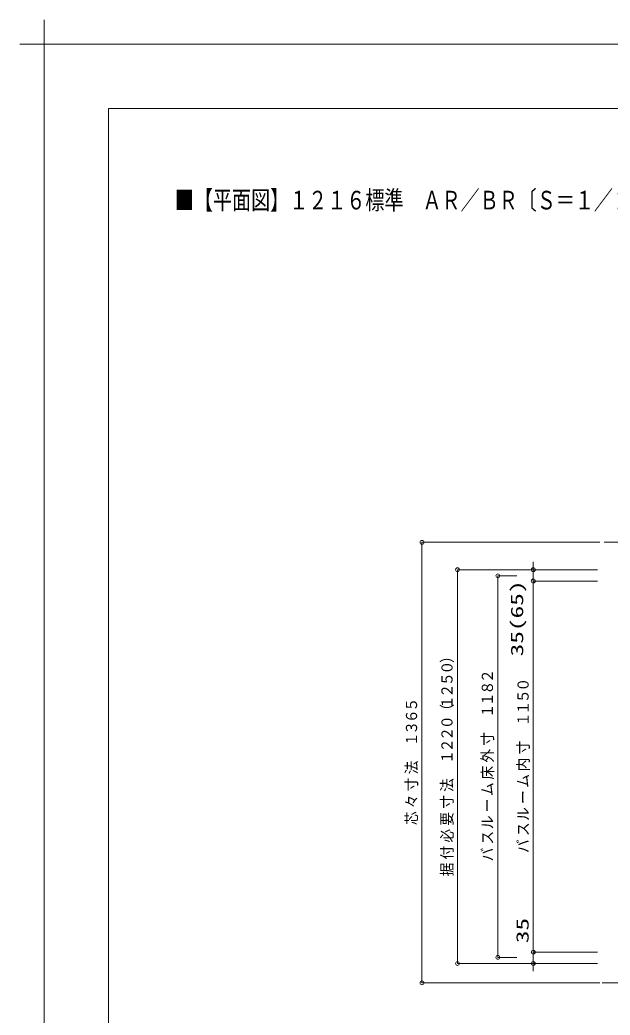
# Model space of a CAD drawing. Units: millimetres on the paper. Extents: x -305 to 305, y -152 to 152.
# Drawn here: x -304.8 to -213.3, y -1.9 to 152.3 of the extents above; entities that cross this region are included whole.
import ezdxf
from ezdxf.enums import TextEntityAlignment as Align

# ---------------------------------------------------------------- set-up
doc = ezdxf.new("R2010")
doc.units = ezdxf.units.MM
doc.linetypes.add('LONG_CHAIN', pattern=[21, 18, -1, 1, -1])
for name, color, linetype, lineweight in [('0-0_0', 7, 'Continuous', 9), ('0-1_VIEW0001', 7, 'Continuous', 9), ('0-2_1図面枠', 7, 'Continuous', 9), ('0-3_図面枠', 3, 'Continuous', 9), ('0-4_DEFPOINTS', 7, 'Continuous', 9)]:
    doc.layers.add(name, color=color, linetype=linetype, lineweight=lineweight)
doc.styles.add('ＭＳ ゴシック', font='')
doc.styles.get('ＭＳ ゴシック').set_extended_font_data('MS Gothic')

# ---------------------------------------------------------------- blocks, each defined once
blk = doc.blocks.new('_ORIGIN')
at = {"layer": '0-0_0'}
blk.add_line((0, 0), (-1, 0), dxfattribs=at)
blk.add_circle((0, 0), 0.5, dxfattribs=at)
blk = doc.blocks.new('グループ-6')
at = {"layer": '0-2_1図面枠'}
for p, q in [((-4200, 2895), (-4200, 3045)), ((-4275, 2970), (-4125, 2970))]:
    blk.add_line(p, q, dxfattribs=at)

msp = doc.modelspace()

# ---------------------------------------------------------------- linework, layer by layer
at = {"layer": '0-1_VIEW0001'}
for p, q in [((-214.849, 71.323), (-242.433, 71.323)), ((-242.433, 3.673), (-242.433, 70.723)), ((-225.183, 67.673), (-225.183, 68.273)), ((-215.224, 67.073), (-236.932, 67.073)), ((-236.932, 66.473), (-236.932, 6.673)), ((-234.394, 67.073), (-225.183, 67.073)), ((-225.183, 65.323), (-225.183, 67.073)), ((-227.724, 66.123), (-230.683, 66.123)), ((-230.683, 7.623), (-230.683, 65.523)), ((-225.183, 65.323), (-225.183, 53.504)), ((-215.224, 65.323), (-225.183, 65.323)), ((-225.183, 64.723), (-225.183, 64.123)), ((-225.183, 8.423), (-225.183, 64.723)), ((-225.182, 7.823), (-225.182, 13.261)), ((-215.224, 7.823), (-225.183, 7.823)), ((-225.182, 8.423), (-225.182, 9.023)), ((-225.182, 6.073), (-225.182, 7.823)), ((-227.724, 7.023), (-230.683, 7.023)), ((-215.224, 6.073), (-236.932, 6.073)), ((-234.394, 6.073), (-225.181, 6.073)), ((-225.182, 5.473), (-225.182, 4.873)), ((-214.849, 3.073), (-242.433, 3.073))]:
    msp.add_line(p, q, dxfattribs=at)
at = {"layer": '0-1_VIEW0001', "linetype": 'LONG_CHAIN'}
for p, q in [((-214.195, 71.323), (-113.684, 71.323)), ((-214.498, 3.073), (-163.735, 3.073))]:
    msp.add_line(p, q, dxfattribs=at)
at = {"layer": '0-3_図面枠'}
msp.add_lwpolyline([(-291.017, -138.498), (108.983, -138.498), (108.983, 138.502), (-291.017, 138.502)], close=True, dxfattribs=at)
at = {"layer": '0-4_DEFPOINTS'}
for p in [(118.983, 148.502), (-301.017, -148.498)]:
    msp.add_line(p, (-301.017, 148.502), dxfattribs=at)

# ---------------------------------------------------------------- block references
at = {"layer": '0-1_VIEW0001', "xscale": 0.6, "yscale": 0.6}
for p, rotation in [((-242.433, 71.323), 90), ((-236.932, 67.073), 90), ((-230.683, 66.123), 90), ((-225.183, 67.073), 270), ((-225.183, 65.323), 90), ((-225.183, 65.323), 90), ((-225.183, 7.823), 270), ((-225.182, 7.823), 270), ((-236.932, 6.073), 270), ((-230.683, 7.023), 270), ((-225.182, 6.073), 90), ((-242.433, 3.073), 270)]:
    msp.add_blockref('_ORIGIN', p, dxfattribs=dict(at, rotation=rotation))
at = {"layer": '0-2_1図面枠', "xscale": 0.05, "yscale": 0.05}
msp.add_blockref('グループ-6', (-91.017, 0.002), dxfattribs=at)

# ---------------------------------------------------------------- texts
at = {"layer": '0-0_0', "style": 'ＭＳ ゴシック', "width": 0.75}
msp.add_text('■【平面図】１２１６標準\u3000ＡＲ／ＢＲ〔Ｓ＝１／２０〕', height=2.886, dxfattribs=at).set_placement((-280.735, 122.023), align=Align.BOTTOM_LEFT)
at = {"layer": '0-1_VIEW0001', "style": 'ＭＳ ゴシック'}
for s, height, width, p in [('35(65)', 1.921, 1.5, (-226.17, 53.646)), ('）', 1.73, 0.9, (-237.171, 52.631)), ('０', 1.73, 0.9, (-237.171, 50.842)), ('２', 1.73, 0.9, (-230.913, 49.528)), ('５', 1.73, 0.9, (-237.171, 49.053)), ('８', 1.73, 0.9, (-230.913, 47.739)), ('０', 1.73, 0.9, (-225.377, 48.199)), ('２', 1.73, 0.9, (-237.171, 47.263)), ('５', 1.73, 0.9, (-225.377, 46.409)), ('５', 1.73, 0.9, (-242.672, 45.103)), ('１', 1.73, 0.9, (-237.171, 45.474)), ('１', 1.73, 0.9, (-230.913, 45.949)), ('１', 1.73, 0.9, (-225.377, 44.62)), ('６', 1.73, 0.9, (-242.672, 43.314)), ('（', 1.73, 0.9, (-237.171, 44.166)), ('１', 1.73, 0.9, (-230.913, 44.16)), ('０', 1.73, 0.9, (-237.171, 42.376)), ('１', 1.73, 0.9, (-225.377, 42.831)), ('３', 1.73, 0.9, (-242.672, 41.525)), ('２', 1.73, 0.9, (-237.171, 40.587)), ('寸', 1.73, 0.9, (-230.913, 39.804)), ('１', 1.73, 0.9, (-242.672, 39.735)), ('２', 1.73, 0.9, (-237.171, 38.798)), ('寸', 1.73, 0.9, (-225.377, 38.475)), ('１', 1.73, 0.9, (-237.171, 37.009)), ('外', 1.73, 0.9, (-230.913, 37.187)), ('法', 1.73, 0.9, (-242.672, 35.379)), ('内', 1.73, 0.9, (-225.377, 35.858)), ('床', 1.73, 0.9, (-230.913, 34.57)), ('寸', 1.73, 0.9, (-242.672, 32.762)), ('法', 1.73, 0.9, (-237.171, 32.653)), ('ム', 1.73, 0.9, (-230.913, 32.014)), ('ム', 1.73, 0.9, (-225.377, 33.302)), ('ー', 1.73, 0.9, (-225.377, 30.787)), ('々', 1.73, 0.9, (-242.672, 30.145)), ('寸', 1.73, 0.9, (-237.171, 30.036)), ('ー', 1.73, 0.9, (-230.913, 29.499)), ('芯', 1.73, 0.9, (-242.672, 27.528)), ('要', 1.73, 0.9, (-237.171, 27.418)), ('ル', 1.73, 0.9, (-225.377, 28.17)), ('ル', 1.73, 0.9, (-230.913, 26.882)), ('必', 1.73, 0.9, (-237.171, 24.801)), ('ス', 1.73, 0.9, (-230.913, 24.52)), ('ス', 1.73, 0.9, (-225.377, 25.808)), ('バ', 1.73, 0.9, (-225.377, 23.191)), ('付', 1.73, 0.9, (-237.171, 22.184)), ('バ', 1.73, 0.9, (-230.913, 21.903)), ('据', 1.73, 0.9, (-237.171, 19.567)), ('35', 1.921, 1.5, (-225.321, 9.214))]:
    msp.add_text(s, height=height, rotation=90, dxfattribs=dict(at, width=width)).set_placement(p, align=Align.BOTTOM_LEFT)

doc.saveas('drawing.dxf')
